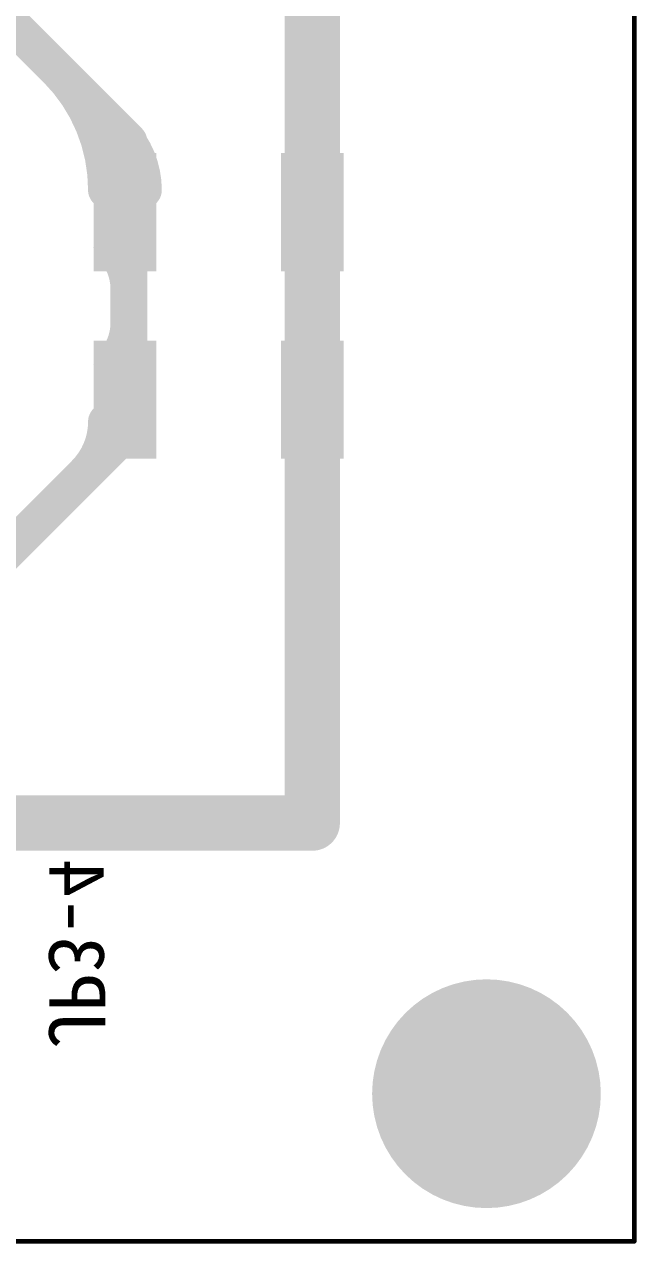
# Model space of a CAD drawing. Header units: inches. Extents: x 32166 to 66782, y 2386 to 7162.
# Drawn here: x 33667 to 33833.1, y 3394.3 to 3724.8 of the extents above; entities that cross this region are included whole.
import ezdxf

# ---------------------------------------------------------------- set-up
doc = ezdxf.new("R2010")
doc.units = ezdxf.units.IN
doc.header["$LTSCALE"] = 0.64311
doc.header["$MEASUREMENT"] = 0
for name, color, linetype in [('BOTTOMLAYER', 5, 'CONTINUOUS'), ('BOTTOMOVERLAY', 54, 'CONTINUOUS'), ('BOTTOMSOLDER', 6, 'CONTINUOUS'), ('KEEPOUTLAYER', 6, 'CONTINUOUS'), ('MIDLAYER9', 2, 'CONTINUOUS'), ('MULTILAYER', 9, 'CONTINUOUS')]:
    doc.layers.add(name, color=color, linetype=linetype)
doc.styles.get("Standard").update_dxf_attribs({"font": 'txt', "width": 0.8})

msp = doc.modelspace()

# ---------------------------------------------------------------- linework, layer by layer
at = {"layer": 'BOTTOMLAYER'}
for points, const_width in [([(33617.97, 3770.47), (33695.35, 3693.09)], 10), ([(33745.1, 3673.95), (33745.1, 3751.34)], 15), ([(33695.35, 3614.89), (33695.35, 3693.09)], 10), ([(33745.1, 3623.11), (33745.1, 3673.95)], 15), ([(33745.1, 3508.29), (33745.1, 3623.11)], 15), ([(33620.26, 3539.8), (33695.35, 3614.89)], 10), ([(33640.26, 3508.29), (33745.1, 3508.29)], 15)]:
    msp.add_lwpolyline(points, dxfattribs=dict(at, const_width=const_width))
at = {"layer": 'BOTTOMLAYER', "const_width": 10}
for points in [[(33675.73, 3712.72, -0.198912), (33689.3, 3679.95)], [(33692.8, 3695.64, -0.198912), (33699.3, 3679.95)], [(33695.35, 3693.09, -0.218982), (33691.05, 3683.74)], [(33690.77, 3664.41, -0.198912), (33695.35, 3653.34)], [(33695.35, 3643.71, -0.198912), (33690.77, 3632.65)], [(33689.3, 3617.11, -0.198912), (33683.46, 3603)]]:
    msp.add_lwpolyline(points, format="xyb", dxfattribs=at)
at = {"layer": 'BOTTOMLAYER'}
for points, const_width in [([(33673.23, 3712.72, 1), (33678.23, 3712.72, 1)], 5), ([(33690.3, 3695.64, 1), (33695.3, 3695.64, 1)], 5), ([(33692.85, 3693.09, 1), (33697.85, 3693.09, 1)], 5), ([(33692.85, 3693.09, 1), (33697.85, 3693.09, 1)], 5), ([(33692.85, 3693.09, 1), (33697.85, 3693.09, 1)], 5), ([(33688.55, 3683.74, 1), (33693.55, 3683.74, 1)], 5), ([(33686.8, 3679.95, 1), (33691.8, 3679.95, 1)], 5), ([(33696.8, 3679.95, 1), (33701.8, 3679.95, 1)], 5), ([(33741.35, 3673.95, 1), (33748.85, 3673.95, 1)], 7.5), ([(33741.35, 3673.95, 1), (33748.85, 3673.95, 1)], 7.5), ([(33688.27, 3664.41, 1), (33693.27, 3664.41, 1)], 5), ([(33692.85, 3653.34, 1), (33697.85, 3653.34, 1)], 5), ([(33692.85, 3643.71, 1), (33697.85, 3643.71, 1)], 5), ([(33688.27, 3632.65, 1), (33693.27, 3632.65, 1)], 5), ([(33741.35, 3623.11, 1), (33748.85, 3623.11, 1)], 7.5), ([(33741.35, 3623.11, 1), (33748.85, 3623.11, 1)], 7.5), ([(33686.8, 3617.11, 1), (33691.8, 3617.11, 1)], 5), ([(33692.85, 3614.89, 1), (33697.85, 3614.89, 1)], 5), ([(33692.85, 3614.89, 1), (33697.85, 3614.89, 1)], 5), ([(33680.96, 3603, 1), (33685.96, 3603, 1)], 5), ([(33741.35, 3508.29, 1), (33748.85, 3508.29, 1)], 7.5), ([(33741.35, 3508.29, 1), (33748.85, 3508.29, 1)], 7.5), ([(33777.35, 3434.92, 1), (33807.35, 3434.92, 1)], 30), ([(33783.53, 3455.48, 1), (33786.53, 3455.48, 1)], 3), ([(33783.53, 3455.48, 1), (33786.53, 3455.48, 1)], 3), ([(33783.53, 3455.48, 1), (33786.53, 3455.48, 1)], 3), ([(33791.32, 3456.9, 1), (33794.32, 3456.9, 1)], 3), ([(33791.32, 3456.9, 1), (33794.32, 3456.9, 1)], 3), ([(33791.32, 3456.9, 1), (33794.32, 3456.9, 1)], 3), ([(33799.13, 3455.58, 1), (33802.13, 3455.58, 1)], 3), ([(33799.13, 3455.58, 1), (33802.13, 3455.58, 1)], 3), ([(33799.13, 3455.58, 1), (33802.13, 3455.58, 1)], 3), ([(33776.7, 3451.48, 1), (33779.7, 3451.48, 1)], 3), ([(33776.7, 3451.48, 1), (33779.7, 3451.48, 1)], 3), ([(33776.7, 3451.48, 1), (33779.7, 3451.48, 1)], 3), ([(33806.01, 3451.66, 1), (33809.01, 3451.66, 1)], 3), ([(33806.01, 3451.66, 1), (33809.01, 3451.66, 1)], 3), ([(33806.01, 3451.66, 1), (33809.01, 3451.66, 1)], 3), ([(33771.65, 3445.39, 1), (33774.65, 3445.39, 1)], 3), ([(33771.65, 3445.39, 1), (33774.65, 3445.39, 1)], 3), ([(33771.65, 3445.39, 1), (33774.65, 3445.39, 1)], 3), ([(33811.14, 3445.62, 1), (33814.14, 3445.62, 1)], 3), ([(33811.14, 3445.62, 1), (33814.14, 3445.62, 1)], 3), ([(33811.14, 3445.62, 1), (33814.14, 3445.62, 1)], 3), ([(33768.98, 3437.93, 1), (33771.98, 3437.93, 1)], 3), ([(33768.98, 3437.93, 1), (33771.98, 3437.93, 1)], 3), ([(33768.98, 3437.93, 1), (33771.98, 3437.93, 1)], 3), ([(33813.89, 3438.2, 1), (33816.89, 3438.2, 1)], 3), ([(33813.89, 3438.2, 1), (33816.89, 3438.2, 1)], 3), ([(33813.89, 3438.2, 1), (33816.89, 3438.2, 1)], 3), ([(33769.03, 3430.01, 1), (33772.03, 3430.01, 1)], 3), ([(33769.03, 3430.01, 1), (33772.03, 3430.01, 1)], 3), ([(33769.03, 3430.01, 1), (33772.03, 3430.01, 1)], 3), ([(33813.94, 3430.28, 1), (33816.94, 3430.28, 1)], 3), ([(33813.94, 3430.28, 1), (33816.94, 3430.28, 1)], 3), ([(33813.94, 3430.28, 1), (33816.94, 3430.28, 1)], 3), ([(33771.78, 3422.59, 1), (33774.78, 3422.59, 1)], 3), ([(33771.78, 3422.59, 1), (33774.78, 3422.59, 1)], 3), ([(33771.78, 3422.59, 1), (33774.78, 3422.59, 1)], 3), ([(33811.27, 3422.82, 1), (33814.27, 3422.82, 1)], 3), ([(33811.27, 3422.82, 1), (33814.27, 3422.82, 1)], 3), ([(33811.27, 3422.82, 1), (33814.27, 3422.82, 1)], 3), ([(33776.91, 3416.55, 1), (33779.91, 3416.55, 1)], 3), ([(33776.91, 3416.55, 1), (33779.91, 3416.55, 1)], 3), ([(33806.22, 3416.73, 1), (33809.22, 3416.73, 1)], 3), ([(33806.22, 3416.73, 1), (33809.22, 3416.73, 1)], 3), ([(33806.22, 3416.73, 1), (33809.22, 3416.73, 1)], 3), ([(33783.79, 3412.63, 1), (33786.79, 3412.63, 1)], 3), ([(33783.79, 3412.63, 1), (33786.79, 3412.63, 1)], 3), ([(33799.39, 3412.73, 1), (33802.39, 3412.73, 1)], 3), ([(33799.39, 3412.73, 1), (33802.39, 3412.73, 1)], 3), ([(33791.6, 3411.3, 1), (33794.6, 3411.3, 1)], 3), ([(33791.6, 3411.3, 1), (33794.6, 3411.3, 1)], 3)]:
    msp.add_lwpolyline(points, format="xyb", close=True, dxfattribs=dict(at, const_width=const_width))
for points in [[(33686.8, 3658.95), (33701.8, 3658.95), (33686.8, 3688.95), (33701.8, 3688.95)], [(33737.6, 3658.95), (33752.6, 3658.95), (33737.6, 3688.95), (33752.6, 3688.95)], [(33686.8, 3608.11), (33701.8, 3608.11), (33686.8, 3638.11), (33701.8, 3638.11)], [(33737.6, 3608.11), (33752.6, 3608.11), (33737.6, 3638.11), (33752.6, 3638.11)]]:
    msp.add_solid(points, dxfattribs=at)
at = {"layer": 'BOTTOMSOLDER'}
for points, const_width in [([(33776.84, 3434.92, 1), (33807.85, 3434.92, 1)], 31.02), ([(33783.03, 3455.48, 1), (33787.04, 3455.48, 1)], 4.02), ([(33783.03, 3455.48, 1), (33787.04, 3455.48, 1)], 4.02), ([(33783.03, 3455.48, 1), (33787.04, 3455.48, 1)], 4.02), ([(33790.81, 3456.9, 1), (33794.83, 3456.9, 1)], 4.02), ([(33790.81, 3456.9, 1), (33794.83, 3456.9, 1)], 4.02), ([(33790.81, 3456.9, 1), (33794.83, 3456.9, 1)], 4.02), ([(33798.62, 3455.58, 1), (33802.64, 3455.58, 1)], 4.02), ([(33798.62, 3455.58, 1), (33802.64, 3455.58, 1)], 4.02), ([(33798.62, 3455.58, 1), (33802.64, 3455.58, 1)], 4.02), ([(33776.19, 3451.48, 1), (33780.21, 3451.48, 1)], 4.02), ([(33776.19, 3451.48, 1), (33780.21, 3451.48, 1)], 4.02), ([(33776.19, 3451.48, 1), (33780.21, 3451.48, 1)], 4.02), ([(33805.5, 3451.66, 1), (33809.52, 3451.66, 1)], 4.02), ([(33805.5, 3451.66, 1), (33809.52, 3451.66, 1)], 4.02), ([(33805.5, 3451.66, 1), (33809.52, 3451.66, 1)], 4.02), ([(33771.14, 3445.39, 1), (33775.15, 3445.39, 1)], 4.02), ([(33771.14, 3445.39, 1), (33775.15, 3445.39, 1)], 4.02), ([(33771.14, 3445.39, 1), (33775.15, 3445.39, 1)], 4.02), ([(33810.63, 3445.62, 1), (33814.64, 3445.62, 1)], 4.02), ([(33810.63, 3445.62, 1), (33814.64, 3445.62, 1)], 4.02), ([(33810.63, 3445.62, 1), (33814.64, 3445.62, 1)], 4.02), ([(33768.47, 3437.93, 1), (33772.49, 3437.93, 1)], 4.02), ([(33768.47, 3437.93, 1), (33772.49, 3437.93, 1)], 4.02), ([(33768.47, 3437.93, 1), (33772.49, 3437.93, 1)], 4.02), ([(33813.38, 3438.2, 1), (33817.4, 3438.2, 1)], 4.02), ([(33813.38, 3438.2, 1), (33817.4, 3438.2, 1)], 4.02), ([(33813.38, 3438.2, 1), (33817.4, 3438.2, 1)], 4.02), ([(33768.52, 3430.01, 1), (33772.54, 3430.01, 1)], 4.02), ([(33768.52, 3430.01, 1), (33772.54, 3430.01, 1)], 4.02), ([(33768.52, 3430.01, 1), (33772.54, 3430.01, 1)], 4.02), ([(33813.43, 3430.28, 1), (33817.44, 3430.28, 1)], 4.02), ([(33813.43, 3430.28, 1), (33817.44, 3430.28, 1)], 4.02), ([(33813.43, 3430.28, 1), (33817.44, 3430.28, 1)], 4.02), ([(33771.27, 3422.59, 1), (33775.29, 3422.59, 1)], 4.02), ([(33771.27, 3422.59, 1), (33775.29, 3422.59, 1)], 4.02), ([(33771.27, 3422.59, 1), (33775.29, 3422.59, 1)], 4.02), ([(33810.76, 3422.82, 1), (33814.78, 3422.82, 1)], 4.02), ([(33810.76, 3422.82, 1), (33814.78, 3422.82, 1)], 4.02), ([(33810.76, 3422.82, 1), (33814.78, 3422.82, 1)], 4.02), ([(33776.4, 3416.55, 1), (33780.42, 3416.55, 1)], 4.02), ([(33776.4, 3416.55, 1), (33780.42, 3416.55, 1)], 4.02), ([(33805.71, 3416.73, 1), (33809.73, 3416.73, 1)], 4.02), ([(33805.71, 3416.73, 1), (33809.73, 3416.73, 1)], 4.02), ([(33805.71, 3416.73, 1), (33809.73, 3416.73, 1)], 4.02), ([(33783.28, 3412.63, 1), (33787.3, 3412.63, 1)], 4.02), ([(33783.28, 3412.63, 1), (33787.3, 3412.63, 1)], 4.02), ([(33791.09, 3411.3, 1), (33795.1, 3411.3, 1)], 4.02), ([(33791.09, 3411.3, 1), (33795.1, 3411.3, 1)], 4.02), ([(33798.88, 3412.73, 1), (33802.89, 3412.73, 1)], 4.02), ([(33798.88, 3412.73, 1), (33802.89, 3412.73, 1)], 4.02)]:
    msp.add_lwpolyline(points, format="xyb", close=True, dxfattribs=dict(at, const_width=const_width))
for points in [[(33685.79, 3657.93), (33702.82, 3657.93), (33685.79, 3689.96), (33702.82, 3689.96)], [(33736.59, 3657.93), (33753.62, 3657.93), (33736.59, 3689.96), (33753.62, 3689.96)], [(33685.79, 3607.1), (33702.82, 3607.1), (33685.79, 3639.13), (33702.82, 3639.13)], [(33736.59, 3607.1), (33753.62, 3607.1), (33736.59, 3639.13), (33753.62, 3639.13)]]:
    msp.add_solid(points, dxfattribs=at)
at = {"layer": 'KEEPOUTLAYER', "const_width": 1.28}
for points in [[(33832.43, 3394.92), (33832.43, 3894.92)], [(33352.43, 3394.92), (33832.43, 3394.92)]]:
    msp.add_lwpolyline(points, dxfattribs=at)
at = {"layer": 'KEEPOUTLAYER', "const_width": 0.639}
msp.add_lwpolyline([(33832.11, 3394.92, 1), (33832.75, 3394.92, 1)], format="xyb", close=True, dxfattribs=at)
msp.add_lwpolyline([(33832.11, 3394.92, 1), (33832.75, 3394.92, 1)], format="xyb", close=True, dxfattribs=at)
at = {"layer": 'MIDLAYER9'}
for points, const_width in [([(33777.35, 3434.92, 1), (33807.35, 3434.92, 1)], 30), ([(33783.53, 3455.48, 1), (33786.53, 3455.48, 1)], 3), ([(33783.53, 3455.48, 1), (33786.53, 3455.48, 1)], 3), ([(33783.53, 3455.48, 1), (33786.53, 3455.48, 1)], 3), ([(33791.32, 3456.9, 1), (33794.32, 3456.9, 1)], 3), ([(33791.32, 3456.9, 1), (33794.32, 3456.9, 1)], 3), ([(33791.32, 3456.9, 1), (33794.32, 3456.9, 1)], 3), ([(33799.13, 3455.58, 1), (33802.13, 3455.58, 1)], 3), ([(33799.13, 3455.58, 1), (33802.13, 3455.58, 1)], 3), ([(33799.13, 3455.58, 1), (33802.13, 3455.58, 1)], 3), ([(33776.7, 3451.48, 1), (33779.7, 3451.48, 1)], 3), ([(33776.7, 3451.48, 1), (33779.7, 3451.48, 1)], 3), ([(33776.7, 3451.48, 1), (33779.7, 3451.48, 1)], 3), ([(33806.01, 3451.66, 1), (33809.01, 3451.66, 1)], 3), ([(33806.01, 3451.66, 1), (33809.01, 3451.66, 1)], 3), ([(33806.01, 3451.66, 1), (33809.01, 3451.66, 1)], 3), ([(33771.65, 3445.39, 1), (33774.65, 3445.39, 1)], 3), ([(33771.65, 3445.39, 1), (33774.65, 3445.39, 1)], 3), ([(33771.65, 3445.39, 1), (33774.65, 3445.39, 1)], 3), ([(33811.14, 3445.62, 1), (33814.14, 3445.62, 1)], 3), ([(33811.14, 3445.62, 1), (33814.14, 3445.62, 1)], 3), ([(33811.14, 3445.62, 1), (33814.14, 3445.62, 1)], 3), ([(33768.98, 3437.93, 1), (33771.98, 3437.93, 1)], 3), ([(33768.98, 3437.93, 1), (33771.98, 3437.93, 1)], 3), ([(33768.98, 3437.93, 1), (33771.98, 3437.93, 1)], 3), ([(33813.89, 3438.2, 1), (33816.89, 3438.2, 1)], 3), ([(33813.89, 3438.2, 1), (33816.89, 3438.2, 1)], 3), ([(33813.89, 3438.2, 1), (33816.89, 3438.2, 1)], 3), ([(33769.03, 3430.01, 1), (33772.03, 3430.01, 1)], 3), ([(33769.03, 3430.01, 1), (33772.03, 3430.01, 1)], 3), ([(33769.03, 3430.01, 1), (33772.03, 3430.01, 1)], 3), ([(33813.94, 3430.28, 1), (33816.94, 3430.28, 1)], 3), ([(33813.94, 3430.28, 1), (33816.94, 3430.28, 1)], 3), ([(33813.94, 3430.28, 1), (33816.94, 3430.28, 1)], 3), ([(33771.78, 3422.59, 1), (33774.78, 3422.59, 1)], 3), ([(33771.78, 3422.59, 1), (33774.78, 3422.59, 1)], 3), ([(33771.78, 3422.59, 1), (33774.78, 3422.59, 1)], 3), ([(33811.27, 3422.82, 1), (33814.27, 3422.82, 1)], 3), ([(33811.27, 3422.82, 1), (33814.27, 3422.82, 1)], 3), ([(33811.27, 3422.82, 1), (33814.27, 3422.82, 1)], 3), ([(33776.91, 3416.55, 1), (33779.91, 3416.55, 1)], 3), ([(33776.91, 3416.55, 1), (33779.91, 3416.55, 1)], 3), ([(33806.22, 3416.73, 1), (33809.22, 3416.73, 1)], 3), ([(33806.22, 3416.73, 1), (33809.22, 3416.73, 1)], 3), ([(33806.22, 3416.73, 1), (33809.22, 3416.73, 1)], 3), ([(33783.79, 3412.63, 1), (33786.79, 3412.63, 1)], 3), ([(33783.79, 3412.63, 1), (33786.79, 3412.63, 1)], 3), ([(33799.39, 3412.73, 1), (33802.39, 3412.73, 1)], 3), ([(33799.39, 3412.73, 1), (33802.39, 3412.73, 1)], 3), ([(33791.6, 3411.3, 1), (33794.6, 3411.3, 1)], 3), ([(33791.6, 3411.3, 1), (33794.6, 3411.3, 1)], 3)]:
    msp.add_lwpolyline(points, format="xyb", close=True, dxfattribs=dict(at, const_width=const_width))
for points in [[(33686.8, 3658.95), (33701.8, 3658.95), (33686.8, 3688.95), (33701.8, 3688.95)], [(33737.6, 3658.95), (33752.6, 3658.95), (33737.6, 3688.95), (33752.6, 3688.95)], [(33686.8, 3608.11), (33701.8, 3608.11), (33686.8, 3638.11), (33701.8, 3638.11)], [(33737.6, 3608.11), (33752.6, 3608.11), (33737.6, 3638.11), (33752.6, 3638.11)]]:
    msp.add_solid(points, dxfattribs=at)
at = {"layer": 'MULTILAYER'}
for points, const_width in [([(33777.35, 3434.92, 1), (33807.35, 3434.92, 1)], 30), ([(33783.53, 3455.48, 1), (33786.53, 3455.48, 1)], 3), ([(33783.53, 3455.48, 1), (33786.53, 3455.48, 1)], 3), ([(33783.53, 3455.48, 1), (33786.53, 3455.48, 1)], 3), ([(33791.32, 3456.9, 1), (33794.32, 3456.9, 1)], 3), ([(33791.32, 3456.9, 1), (33794.32, 3456.9, 1)], 3), ([(33791.32, 3456.9, 1), (33794.32, 3456.9, 1)], 3), ([(33799.13, 3455.58, 1), (33802.13, 3455.58, 1)], 3), ([(33799.13, 3455.58, 1), (33802.13, 3455.58, 1)], 3), ([(33799.13, 3455.58, 1), (33802.13, 3455.58, 1)], 3), ([(33776.7, 3451.48, 1), (33779.7, 3451.48, 1)], 3), ([(33776.7, 3451.48, 1), (33779.7, 3451.48, 1)], 3), ([(33776.7, 3451.48, 1), (33779.7, 3451.48, 1)], 3), ([(33806.01, 3451.66, 1), (33809.01, 3451.66, 1)], 3), ([(33806.01, 3451.66, 1), (33809.01, 3451.66, 1)], 3), ([(33806.01, 3451.66, 1), (33809.01, 3451.66, 1)], 3), ([(33771.65, 3445.39, 1), (33774.65, 3445.39, 1)], 3), ([(33771.65, 3445.39, 1), (33774.65, 3445.39, 1)], 3), ([(33771.65, 3445.39, 1), (33774.65, 3445.39, 1)], 3), ([(33811.14, 3445.62, 1), (33814.14, 3445.62, 1)], 3), ([(33811.14, 3445.62, 1), (33814.14, 3445.62, 1)], 3), ([(33811.14, 3445.62, 1), (33814.14, 3445.62, 1)], 3), ([(33768.98, 3437.93, 1), (33771.98, 3437.93, 1)], 3), ([(33768.98, 3437.93, 1), (33771.98, 3437.93, 1)], 3), ([(33768.98, 3437.93, 1), (33771.98, 3437.93, 1)], 3), ([(33813.89, 3438.2, 1), (33816.89, 3438.2, 1)], 3), ([(33813.89, 3438.2, 1), (33816.89, 3438.2, 1)], 3), ([(33813.89, 3438.2, 1), (33816.89, 3438.2, 1)], 3), ([(33769.03, 3430.01, 1), (33772.03, 3430.01, 1)], 3), ([(33769.03, 3430.01, 1), (33772.03, 3430.01, 1)], 3), ([(33769.03, 3430.01, 1), (33772.03, 3430.01, 1)], 3), ([(33813.94, 3430.28, 1), (33816.94, 3430.28, 1)], 3), ([(33813.94, 3430.28, 1), (33816.94, 3430.28, 1)], 3), ([(33813.94, 3430.28, 1), (33816.94, 3430.28, 1)], 3), ([(33771.78, 3422.59, 1), (33774.78, 3422.59, 1)], 3), ([(33771.78, 3422.59, 1), (33774.78, 3422.59, 1)], 3), ([(33771.78, 3422.59, 1), (33774.78, 3422.59, 1)], 3), ([(33811.27, 3422.82, 1), (33814.27, 3422.82, 1)], 3), ([(33811.27, 3422.82, 1), (33814.27, 3422.82, 1)], 3), ([(33811.27, 3422.82, 1), (33814.27, 3422.82, 1)], 3), ([(33776.91, 3416.55, 1), (33779.91, 3416.55, 1)], 3), ([(33776.91, 3416.55, 1), (33779.91, 3416.55, 1)], 3), ([(33806.22, 3416.73, 1), (33809.22, 3416.73, 1)], 3), ([(33806.22, 3416.73, 1), (33809.22, 3416.73, 1)], 3), ([(33806.22, 3416.73, 1), (33809.22, 3416.73, 1)], 3), ([(33783.79, 3412.63, 1), (33786.79, 3412.63, 1)], 3), ([(33783.79, 3412.63, 1), (33786.79, 3412.63, 1)], 3), ([(33799.39, 3412.73, 1), (33802.39, 3412.73, 1)], 3), ([(33799.39, 3412.73, 1), (33802.39, 3412.73, 1)], 3), ([(33791.6, 3411.3, 1), (33794.6, 3411.3, 1)], 3), ([(33791.6, 3411.3, 1), (33794.6, 3411.3, 1)], 3)]:
    msp.add_lwpolyline(points, format="xyb", close=True, dxfattribs=dict(at, const_width=const_width))
for points in [[(33686.8, 3658.95), (33701.8, 3658.95), (33686.8, 3688.95), (33701.8, 3688.95)], [(33737.6, 3658.95), (33752.6, 3658.95), (33737.6, 3688.95), (33752.6, 3688.95)], [(33686.8, 3608.11), (33701.8, 3608.11), (33686.8, 3638.11), (33701.8, 3638.11)], [(33737.6, 3608.11), (33752.6, 3608.11), (33737.6, 3638.11), (33752.6, 3638.11)]]:
    msp.add_solid(points, dxfattribs=at)

# ---------------------------------------------------------------- texts
at = {"layer": 'BOTTOMOVERLAY', "text_generation_flag": 2}
msp.add_text('JP3-4', height=15.24, rotation=270, dxfattribs=at).set_placement((33673.76, 3446.72))

doc.saveas('drawing.dxf')
